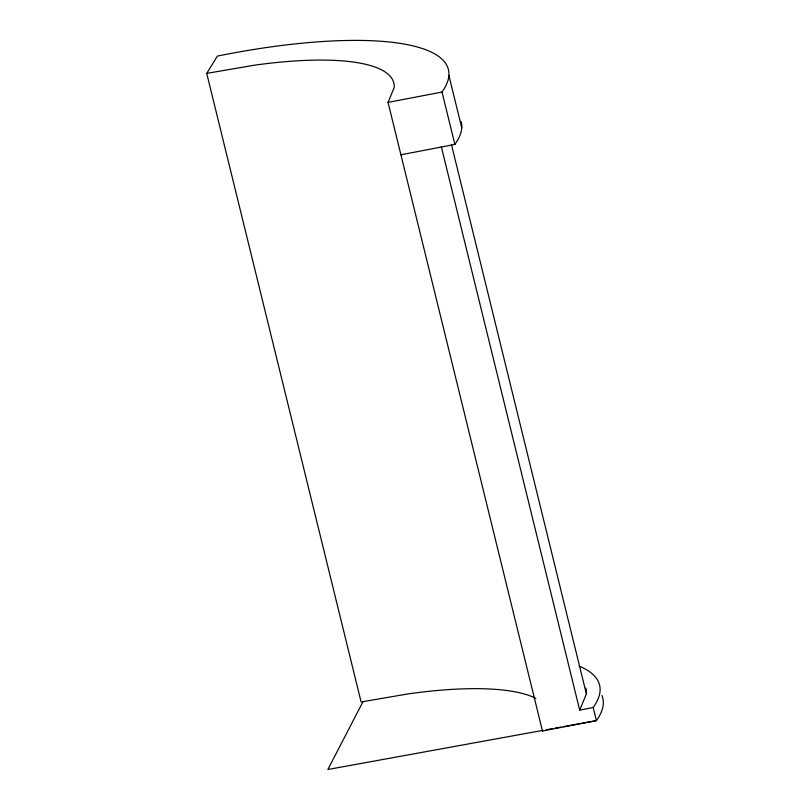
<?xml version="1.0" encoding="UTF-8"?>
<svg xmlns="http://www.w3.org/2000/svg" width="810" height="810" viewBox="0 0 810 810"><rect width="100%" height="100%" fill="white"/><g stroke="black" fill="none" stroke-linecap="round" stroke-linejoin="round"><path stroke-width="1.21" d="M601.911 695.476A261.569 69.022 -13.8 0 1 596.403 720.637L542.457 730.995L388.051 102.404L394.186 87.581A205.365 54.189 -13.8 0 0 254.36 65.205L206.722 73.386L361.118 701.976L408.756 693.785A205.365 54.189 -13.8 0 1 535.835 698.382M542.457 730.995L542.7 730.407L327.868 769.5L363.012 701.642M563.446 726.631L596.403 720.637L593.183 707.535L579.697 710.127L586.389 693.967A247.516 65.316 -13.8 0 0 585.853 688.105M206.722 73.386L217.404 56.092A261.569 69.022 -13.8 0 1 442.007 92.046L454.876 144.423L400.92 154.791M388.051 102.404L442.007 92.046M546.355 729.739L552.46 728.625M554.901 728.18L561.006 727.076M448.882 75.431L461.751 127.818M451.393 144.352L586.389 693.967M441.389 147.015L579.697 710.127M579.12 666.103A261.569 69.022 -13.8 0 1 593.183 707.535M461.173 121.621A261.569 69.022 -13.8 0 1 454.876 144.423"/></g></svg>
